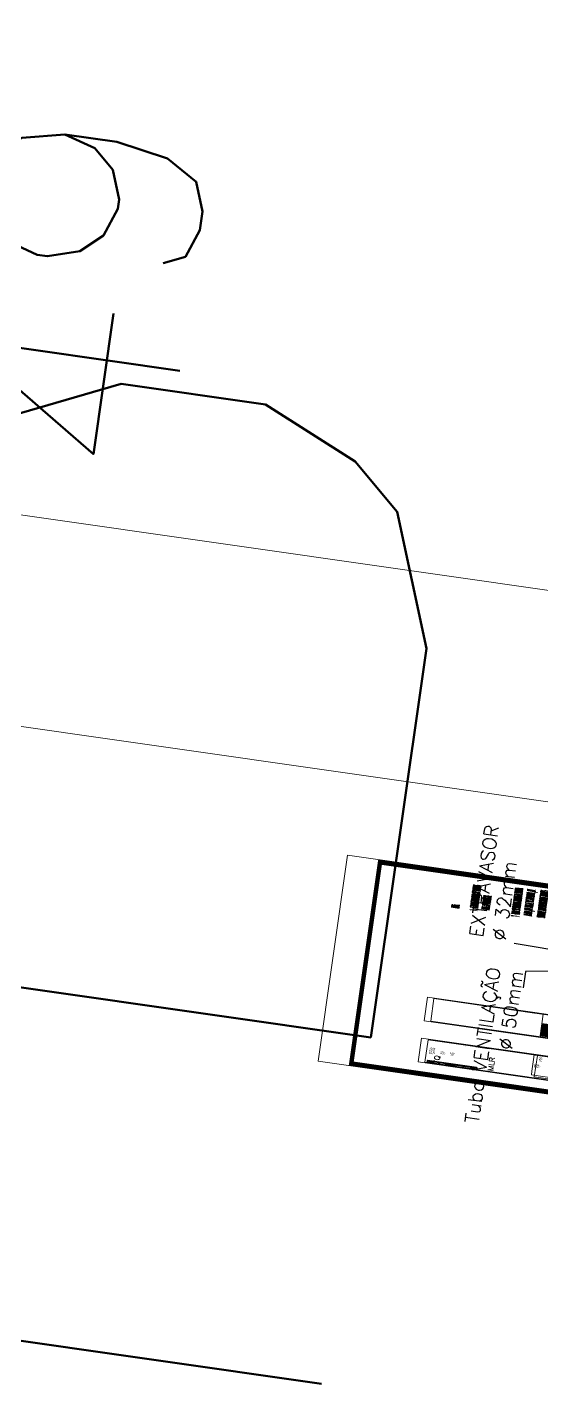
# Model space of a CAD drawing. Header units: millimetres. Extents: x -361192058 to 101130107379, y -14071650034 to 19218552450.
# Drawn here: x -138401 to -137709, y 42956 to 44776 of the extents above; entities that cross this region are included whole.
import ezdxf
from ezdxf.enums import TextEntityAlignment as Align

# ---------------------------------------------------------------- set-up
doc = ezdxf.new("R2010")
doc.units = ezdxf.units.MM
doc.header["$LTSCALE"] = 0.5
for name, color, linetype in [('02', 2, 'Continuous'), ('APBAN', 4, 'Continuous'), ('DIVERSOS', 4, 'Continuous'), ('ESQUADRIAS', 3, 'Continuous'), ('HATCH', 8, 'Continuous'), ('parede', 2, 'Continuous'), ('PISO', 8, 'Continuous'), ('TEXTO2', 3, 'Continuous'), ('TUBULAÇÃO_HIDRÁULICA', 5, 'Continuous'), ('TXT_0', 7, 'Continuous')]:
    doc.layers.add(name, color=color, linetype=linetype)
doc.styles.add('ADITIVOCAD', font='ROMANS.shx')
doc.styles.add('COTAS', font='romans.shx')
doc.styles.add('R80', font='simplex.shx', dxfattribs={"height": 0.2})
doc.styles.add('SANSSERIF', font='sas_____.pfb', dxfattribs={"height": 1})
doc.styles.get("Standard").update_dxf_attribs({"font": 'txt.shx', "height": 0.12})
doc.dimstyles.new('COTAS', dxfattribs={"dimtxt": 0.08, "dimasz": 0.06, "dimexe": 0.18, "dimexo": 0.0625, "dimgap": 0.05, "dimtad": 1, "dimdec": 4, "dimzin": 4, "dimdsep": 46, "dimtxsty": 'R80', "dimblk1": 'DOT', "dimblk2": 'DOT', "dimsah": 1, "dimcen": 0.09, "dimse1": 1, "dimse2": 1, "dimclrt": 150, "dimadec": 0, "dimazin": 0, "dimtfac": 1, "dimtdec": 4, "dimtmove": 2, "dimatfit": 3, "dimldrblk": 'DOT', "dimfxl": 0, "dimtolj": 1, "dimtzin": 0, "dimarcsym": 0})

# ---------------------------------------------------------------- blocks, each defined once
blk = doc.blocks.new('_Dot')
at = {"color": 0, "lineweight": -2}
blk.add_line((-0.5, 0), (-1, 0), dxfattribs=at)
at = {"color": 0, "const_width": 0.5}
blk.add_lwpolyline([(-0.25, 0, 1), (0.25, 0, 1)], format="xyb", close=True, dxfattribs=at)
blk = doc.blocks.new('DOT')
for p, q in [((1.5, 0), (-1.5, 0)), ((0, -1.5), (0, 1.5))]:
    blk.add_line(p, q)
blk.add_circle((0, 0), 0.5)
blk = doc.blocks.new('APROVADO QUADRA 21.2 MBVII')
for p, q in [((4481.114, 2480.347), (4481.309, 2480.377)), ((4481.309, 2479.852), (4481.309, 2480.377)), ((4481.339, 2479.883), (4481.339, 2480.347)), ((4481.369, 2479.883), (4481.369, 2480.347)), ((4481.399, 2479.883), (4481.399, 2480.347)), ((4481.429, 2479.883), (4481.429, 2480.347)), ((4481.459, 2479.883), (4481.459, 2480.347)), ((4481.114, 2479.882), (4481.309, 2479.852))]:
    blk.add_line(p, q)
at = {"lineweight": 18}
for points in [[(4361.876, 2517.868), (4561.791, 2517.868), (4561.791, 2359.975), (4361.876, 2359.975)], [(4623.377, 2512.921), (4823.292, 2512.921), (4823.292, 2355.028), (4623.377, 2355.028)]]:
    blk.add_lwpolyline(points, close=True, dxfattribs=at)
for points in [[(4481.533, 2479.801), (4481.533, 2480.951), (4480.933, 2480.951), (4480.933, 2479.801)], [(4480.948, 2480.936), (4480.948, 2479.816), (4481.518, 2479.816), (4481.518, 2480.936)]]:
    blk.add_lwpolyline(points, close=True)
blk.add_lwpolyline([(4481.074, 2479.832, -0.153737), (4481.053, 2479.847, -0.338906), (4481.053, 2480.383, -0.256007), (4481.078, 2480.397), (4481.49, 2480.397), (4481.49, 2479.832)], format="xyb", close=True)
blk.add_lwpolyline([(4481.309, 2480.377), (4481.47, 2480.377), (4481.47, 2479.852), (4481.309, 2479.852, -0.125189)], format="xyb")
for centre, radius in [((4481.216, 2480.671), 0.25), ((4481.216, 2480.671), 0.0177), ((4481.051, 2480.115), 0.0177)]:
    blk.add_circle(centre, radius)
for centre, radius, start, end in [((4481.403, 2480.115), 0.391, 147.7458, 213.7499), ((4481.114, 2480.297), 0.05, 90, 147.7458), ((4481.114, 2479.932), 0.05, 222.7383, 270)]:
    blk.add_arc(centre, radius, start, end)
at = {"layer": '02', "color": 5}
for p, q in [((4480.91, 2480.655), (4481.011, 2480.654)), ((4481.011, 2480.654), (4480.91, 2480.655)), ((4487.152, 2480.135), (4487.152, 2480.135)), ((4487.152, 2480.135), (4487.152, 2480.135))]:
    blk.add_line(p, q, dxfattribs=at)
at = {"layer": '02', "color": 8, "lineweight": 18}
for p, q in [((4481.729, 2477.994), (4481.729, 2478.564)), ((4487.629, 2478.494), (4487.629, 2478.844)), ((4487.629, 2478.494), (4481.229, 2478.494)), ((4481.229, 2472.694), (4481.229, 2478.494)), ((4487.629, 2477.994), (4487.629, 2478.494)), ((4493.421, 2478.494), (4493.421, 2472.794))]:
    blk.add_line(p, q, dxfattribs=at)
at = {"layer": '02', "lineweight": 18}
blk.add_lwpolyline([(4476.771, 2438.839), (4537.971, 2438.839), (4537.971, 2483.389), (4476.771, 2483.389)], close=True, dxfattribs=at)
at = {"layer": '02', "lineweight": 18, "const_width": 0.1}
blk.add_lwpolyline([(4477.521, 2439.589), (4537.221, 2439.589), (4537.221, 2482.639), (4477.521, 2482.639)], close=True, dxfattribs=at)
at = {"layer": 'DIVERSOS', "color": 8, "lineweight": 18}
for p, q in [((4492.971, 2478.744), (4492.971, 2481.144)), ((4492.971, 2481.144), (4499.971, 2481.144)), ((4499.971, 2478.744), (4499.971, 2481.144)), ((4493.121, 2478.744), (4493.121, 2480.994)), ((4493.121, 2480.994), (4499.821, 2480.994)), ((4499.821, 2480.994), (4499.821, 2478.744)), ((4492.971, 2456.144), (4492.971, 2478.744)), ((4493.121, 2456.644), (4493.121, 2478.744))]:
    blk.add_line(p, q, dxfattribs=at)
at = {"layer": 'ESQUADRIAS', "color": 8, "lineweight": 18}
for p, q in [((4499.821, 2478.744), (4499.821, 2471.744)), ((4499.971, 2478.744), (4499.971, 2463.744)), ((4499.821, 2478.494), (4493.421, 2478.494))]:
    blk.add_line(p, q, dxfattribs=at)
at = {"layer": 'HATCH', "color": 8, "lineweight": 18}
for p, q in [((4493.597, 2472.794), (4493.597, 2478.494)), ((4493.756, 2477.344), (4493.756, 2478.494)), ((4493.915, 2477.344), (4493.915, 2478.494)), ((4494.074, 2477.344), (4494.074, 2478.494)), ((4494.232, 2477.344), (4494.232, 2478.494)), ((4494.391, 2477.344), (4494.391, 2478.494)), ((4494.55, 2477.344), (4494.55, 2478.494)), ((4494.709, 2477.344), (4494.709, 2478.494)), ((4494.9, 2466.494), (4494.9, 2478.494)), ((4495.059, 2466.494), (4495.059, 2478.494)), ((4495.217, 2466.494), (4495.217, 2478.494)), ((4495.376, 2466.494), (4495.376, 2478.494)), ((4495.535, 2466.494), (4495.535, 2478.494)), ((4495.694, 2466.494), (4495.694, 2478.494)), ((4495.852, 2466.494), (4495.852, 2478.494)), ((4496.011, 2473.908), (4496.011, 2478.494)), ((4496.17, 2473.908), (4496.17, 2478.494)), ((4496.329, 2474.247), (4496.329, 2478.494)), ((4496.487, 2474.407), (4496.487, 2478.494)), ((4496.646, 2474.568), (4496.646, 2478.494)), ((4496.805, 2474.728), (4496.805, 2478.494)), ((4496.964, 2474.862), (4496.964, 2478.494)), ((4497.122, 2477.344), (4497.122, 2478.494))]:
    blk.add_line(p, q, dxfattribs=at)
at = {"layer": 'parede', "color": 8, "lineweight": 18}
for p, q in [((4480.779, 2456.144), (4480.779, 2481.144)), ((4480.779, 2481.144), (4487.779, 2481.144)), ((4487.779, 2481.144), (4487.779, 2456.144)), ((4480.929, 2477.804), (4480.929, 2480.994)), ((4480.929, 2480.994), (4487.629, 2480.994)), ((4487.629, 2480.994), (4487.629, 2477.994))]:
    blk.add_line(p, q, dxfattribs=at)
at = {"layer": 'PISO', "color": 8, "lineweight": 18}
for q in [(4481.729, 2478.564), (4487.629, 2478.564)]:
    blk.add_line((4482.828, 2478.564), q, dxfattribs=at)
at = {"layer": 'TUBULAÇÃO_HIDRÁULICA', "lineweight": 18}
for p, q in [((4480.907, 2477.901), (4480.91, 2480.655)), ((4481.03, 2479.462), (4480.91, 2479.462))]:
    blk.add_line(p, q, dxfattribs=at)
at = {"lineweight": 18, "attachment_point": 1}
for s, width, insert, char_height in [('\\pt207.67878;QUADRA 21.2 - MBVII', 240.62734, (4126.285, 2620.757), 23.07542), ('LOTE 49', 37.31407, (4635.717, 2502.04), 5)]:
    blk.add_mtext_dynamic_manual_height_columns(s, width=width, gutter_width=0.6, heights=[0], dxfattribs=dict(at, insert=insert, char_height=char_height))
at = {"color": 0, "lineweight": 13, "flags": 8}
for p in [(4700.725, 2280.113), (4699.574, 2277.896), (4702.355, 2276.195), (4703.672, 2274.085), (4699.844, 2272.219), (4703.049, 2270.137), (4703.088, 2267.98), (4700.652, 2261.522), (4700.701, 2257.159)]:
    blk.add_attdef('NIVEL', p, '', height=0.075, dxfattribs=at)
for rotation, width, p in [(90, 0.8, (4700.821, 2275.752)), (270, 0.6, (4703.844, 2274.902)), (90, 0.8, (4701.557, 2268.502)), (180, 0.6, (4651.182, 2236.193))]:
    blk.add_attdef('$PORTA', text='', height=0.09, rotation=rotation, dxfattribs=dict(at, width=width)).set_placement(p, align=Align.MIDDLE)
for p in [(4648.499, 2240.192), (4654.176, 2240.463), (4633.439, 2239.336), (4637.801, 2239.384), (4656.392, 2239.312), (4652.475, 2237.682), (4644.26, 2236.949), (4646.417, 2236.988), (4650.365, 2236.365)]:
    blk.add_attdef('NIVEL', p, '', height=0.075, rotation=270, dxfattribs=at)
at = {"color": 0, "lineweight": 13, "width": 0.8, "flags": 8}
for p in [(4652.032, 2239.216), (4644.782, 2238.479)]:
    blk.add_attdef('$PORTA', text='', height=0.09, dxfattribs=at).set_placement(p, align=Align.MIDDLE)
at = {"layer": 'APBAN', "lineweight": 18, "style": 'COTAS'}
for s, insert, char_height, attachment_point in [('EXTRAVASOR\\P%%C 32mm', (4519.532, 2479.987), 0.3094, 4), ('Tubo VENTILAÇÃO\\P%%C 50mm', (4511.381, 2479.078), 0.30938, 9)]:
    blk.add_mtext(s, dxfattribs=dict(at, insert=insert, char_height=char_height, attachment_point=attachment_point))
at = {"layer": 'PISO', "color": 8, "lineweight": 18, "style": 'SANSSERIF'}
blk.add_text('PROJEÇÃO DA COBERTA', height=0.0626, dxfattribs=at).set_placement((4485.939, 2478.372))
at = {"layer": 'TEXTO2', "color": 8, "lineweight": 18, "style": 'SANSSERIF'}
for s, height, p in [('RECUO DE FUNDO', 0.12312, (4483.583, 2480.806)), ('CALÇADA', 0.1231, (4483.936, 2478.413))]:
    blk.add_text(s, height=height, dxfattribs=at).set_placement(p)
at = {"layer": 'TUBULAÇÃO_HIDRÁULICA', "color": 0, "lineweight": 18, "char_height": 0.12, "width": 1.87151, "attachment_point": 1}
for s, insert in [('TQ', (4480.93, 2480.793)), ('MLR', (4481.073, 2479.554))]:
    blk.add_mtext(s, dxfattribs=dict(at, insert=insert))
at = {"layer": 'TXT_0', "lineweight": 18, "style": 'ADITIVOCAD'}
for s, height, p in [('NOTAS:', 0.1811, (4527.095, 2480.716)), ('1 - AS TOMADAS D`AGUA DEVEM SER EXECUTADAS', 0.18107, (4527.095, 2480.295)), ('APOS A IMPERMEABILIZACAO.', 0.18107, (4527.823, 2480.032)), ('2 - DEVEM SER COLOCADAS PASSAGENS NA ESTRUTURA', 0.18107, (4527.095, 2479.345)), ('DA CAIXA ,COM TUBOS DE PVC TIPO SOLDAVEL ,QUE', 0.18107, (4527.877, 2479.068)), ('SERVIRAM DE GUIA PARA PASSAGEM DAS TUBULACOES.', 0.18107, (4527.877, 2478.765))]:
    blk.add_text(s, height=height, dxfattribs=at).set_placement(p)
at = {"layer": 'TXT_0', "color": 8, "lineweight": 18, "style": 'SANSSERIF'}
for s, p in [('PAV. AREIA', (4483.943, 2480.362)), ('A=20,10m²', (4483.992, 2480.579))]:
    blk.add_text(s, height=0.0985, dxfattribs=at).set_placement(p)
at = {"layer": 'APBAN', "lineweight": 18}
blk.add_leader([(4518.689, 2477.629), (4519.223, 2479.375)], dimstyle='COTAS', override={"dimldrblk": 'DOT'}, dxfattribs=at)
at = {"layer": 'APBAN', "lineweight": 18, "annotation_type": 0, "has_hookline": 1, "hookline_direction": 1, "text_width": 3.963}
blk.add_leader([(4515.742, 2476.935), (4511.491, 2479.028), (4511.431, 2479.028)], dimstyle='COTAS', override={"dimldrblk": 'DOT'}, dxfattribs=at)

msp = doc.modelspace()

# ---------------------------------------------------------------- block references
at = {"layer": '02', "color": 0, "lineweight": 30, "xscale": -4.574818403918471, "yscale": -59.40450511825884, "zscale": 4.574818403918471, "rotation": 261.8606972171988}
msp.add_blockref('APROVADO QUADRA 21.2 MBVII', (5129.041, 2225.201), dxfattribs=at)

doc.saveas('drawing.dxf')
